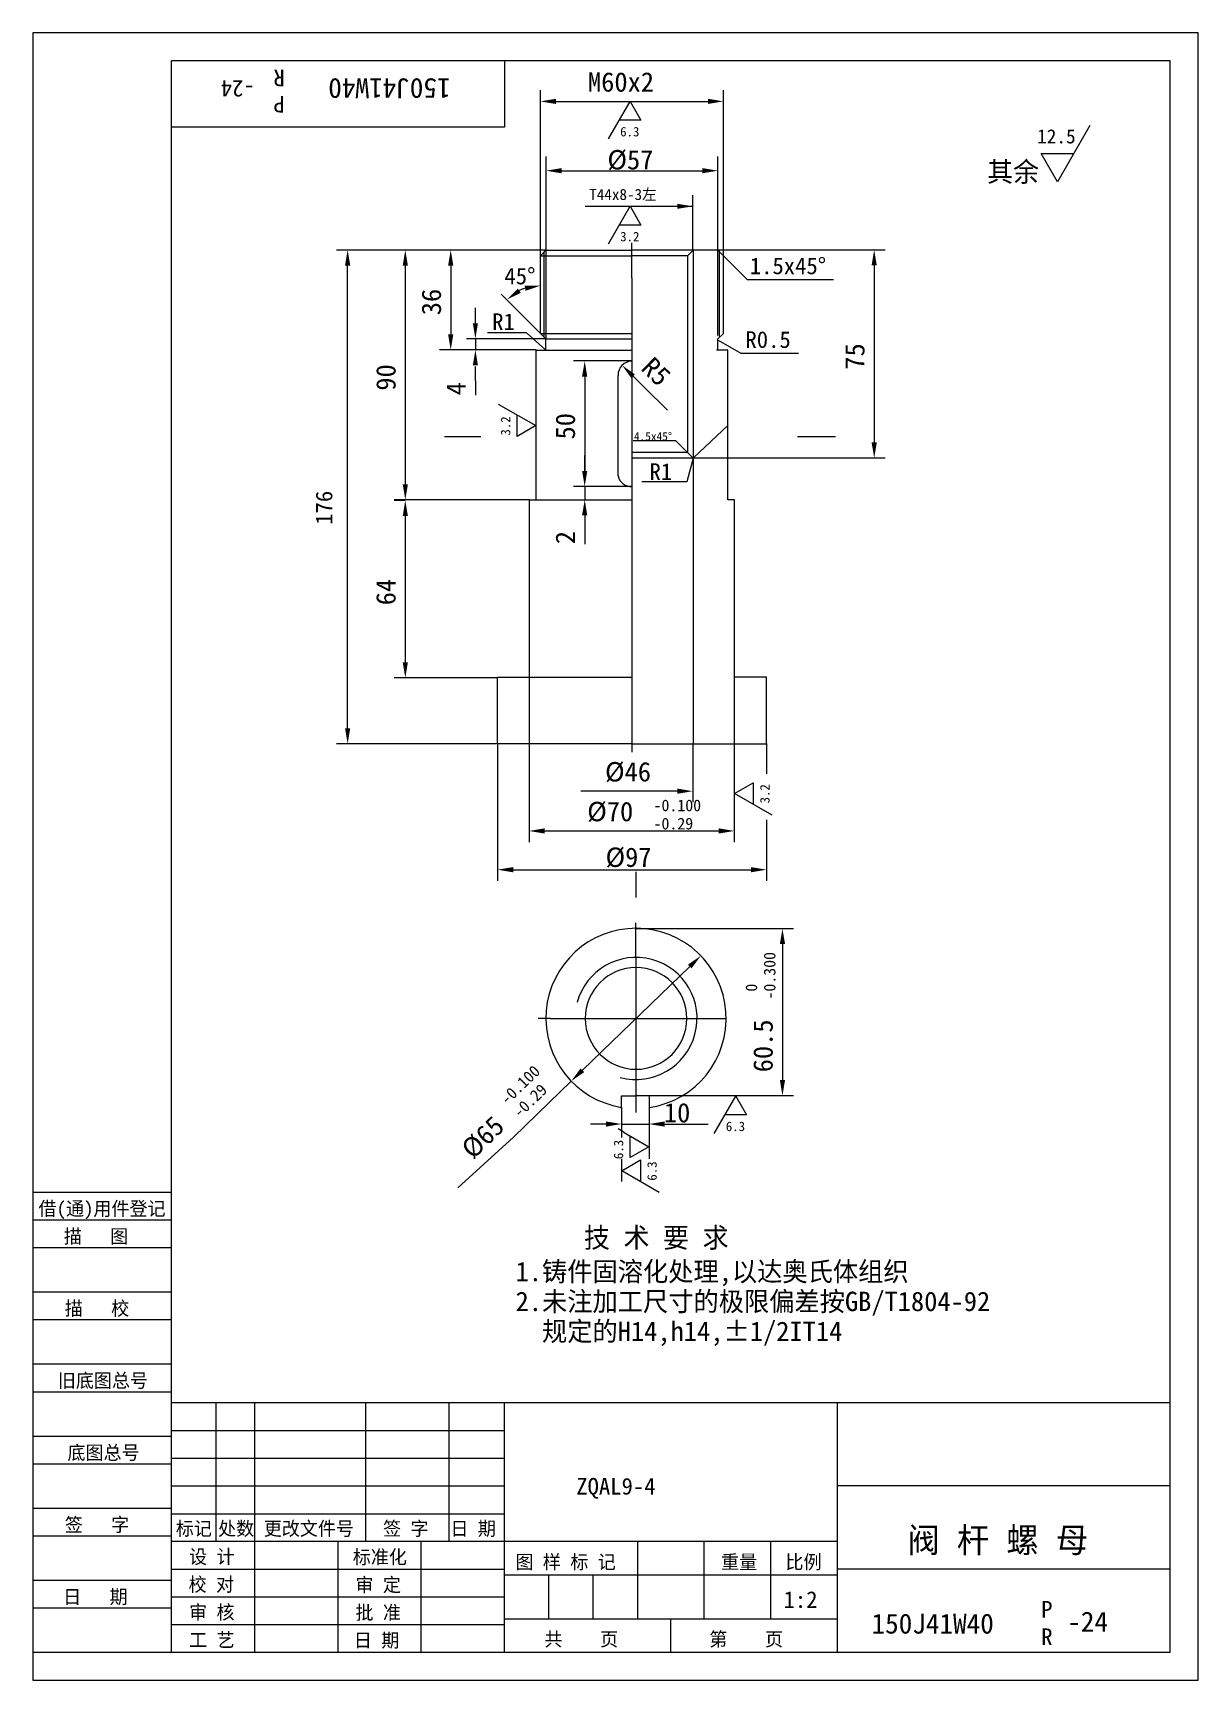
# Model space of a CAD drawing. Header units: metres. Extents: x 0 to 210, y 0 to 297.
import ezdxf

# ---------------------------------------------------------------- set-up
doc = ezdxf.new("R2010")
doc.units = ezdxf.units.M
for name, color, linetype in [('C', 6, 'Continuous'), ('D', 1, 'Continuous'), ('FL', 5, 'Continuous'), ('HA', 5, 'Continuous'), ('T', 7, 'Continuous'), ('TL', 4, 'Continuous')]:
    doc.layers.add(name, color=color, linetype=linetype)

# ---------------------------------------------------------------- blocks, each defined once
blk = doc.blocks.new('TUKUN4')
at = {"layer": 'FL'}
for p, q in [((0, 297), (0, 0)), ((210, 297), (0, 297)), ((210, 0), (210, 297)), ((0, 78), (25, 78)), ((0, 70), (25, 70)), ((0, 65), (25, 65)), ((0, 57), (25, 57)), ((0, 52), (25, 52)), ((33, 25), (33, 50)), ((40, 5), (40, 50)), ((60, 25), (60, 50)), ((75, 25), (75, 50)), ((25, 45), (85, 45)), ((0, 44), (25, 44)), ((0, 39), (25, 39)), ((25, 40), (85, 40)), ((25, 35), (85, 35)), ((0, 31), (25, 31)), ((25, 30), (85, 30)), ((0, 26), (25, 26)), ((70, 5), (70, 25)), ((0, 18), (25, 18)), ((25, 20), (85, 20)), ((25, 15), (85, 15)), ((0, 13), (25, 13)), ((25, 10), (85, 10)), ((0, 0), (210, 0))]:
    blk.add_line(p, q, dxfattribs=at)
at = {"layer": 'TL'}
for p, q in [((25, 5), (25, 292)), ((205, 292), (25, 292)), ((85, 292), (85, 280)), ((205, 5), (205, 292)), ((85, 280), (25, 280)), ((0, 88), (25, 88)), ((0, 83), (25, 83)), ((205, 50), (25, 50)), ((85, 5), (85, 50)), ((145, 5), (145, 50)), ((205, 35), (145, 35)), ((145, 25), (25, 25)), ((55, 5), (55, 25)), ((109, 11), (109, 25)), ((121, 11), (121, 25)), ((133, 11), (133, 25)), ((85, 19), (145, 19)), ((93, 11), (93, 19)), ((101, 11), (101, 19)), ((205, 20), (145, 20)), ((145, 11), (85, 11)), ((115, 5), (115, 11)), ((0, 5), (205, 5))]:
    blk.add_line(p, q, dxfattribs=at)
at = {"layer": 'T'}
for s, p in [('借(通)用件登记', (1, 83.76)), ('描   图', (5.56, 78.76)), ('描   校', (5.74, 65.76)), ('旧底图总号', (4.49, 52.76)), ('底图总号', (6.22, 39.76)), ('签   字', (5.74, 26.76)), ('标记', (25.75, 26.07)), ('处数', (33.38, 26.07)), ('更改文件号', (41.61, 26.07)), ('签 字', (63.1, 26.07)), ('日 期', (75.23, 26.07)), ('设 计', (28.14, 20.99)), ('标准化', (57.65, 20.93)), ('图 样 标 记', (86.95, 20.04)), ('重量', (124.03, 20.04)), ('比例', (135.64, 20.04)), ('校 对', (28.05, 15.99)), ('审 定', (58.13, 15.93)), ('日   期', (5.45, 13.76)), ('审 核', (28.14, 10.99)), ('批 准', (58.13, 10.93)), ('共    页', (92.18, 6.13)), ('第    页', (121.9, 6.13)), ('工 艺', (28.14, 5.99)), ('日 期', (57.84, 5.93))]:
    blk.add_text(s, height=2.5, dxfattribs=at).set_placement(p)

msp = doc.modelspace()

# ---------------------------------------------------------------- linework, layer by layer
at = {"layer": 'C'}
for p, q in [((107.97, 252.82), (107.97, 259.15)), ((107.97, 252.82), (107.97, 171.32)), ((107.97, 171.32), (107.97, 167.32)), ((108.72, 141.11), (108.72, 145.75)), ((108.67, 130.16), (108.67, 136.56)), ((108.67, 130.16), (108.67, 106.44)), ((93.25, 119.27), (91.07, 119.27)), ((93.25, 119.27), (124.88, 119.27)), ((108.67, 106.44), (108.67, 102.36))]:
    msp.add_line(p, q, dxfattribs=at)
at = {"layer": 'D'}
for p, q in [((91.47, 256.61), (91.47, 286.66)), ((124.45, 256.79), (124.45, 286.66)), ((94.27, 284.66), (121.65, 284.66)), ((103.72, 277.9), (107.62, 284.66)), ((107.62, 284.66), (109.57, 281.28)), ((109.57, 281.28), (105.67, 281.28)), ((190.49, 280.31), (184.64, 270.17)), ((92.49, 268.25), (92.49, 274.7)), ((123.43, 268.25), (123.43, 274.7)), ((181.71, 275.24), (187.57, 275.24)), ((184.64, 270.17), (181.71, 275.24)), ((95.29, 272.16), (120.63, 272.16)), ((92.49, 241.92), (92.49, 268.25)), ((118.95, 257.8), (118.95, 267.74)), ((123.43, 242.43), (123.43, 268.25)), ((99.54, 265.74), (118.95, 265.74)), ((103.72, 258.98), (107.62, 265.74)), ((107.62, 265.74), (109.57, 262.36)), ((109.57, 262.36), (105.67, 262.36)), ((65.11, 257.86), (54.72, 257.86)), ((73.3, 257.86), (65.11, 257.86)), ((92.46, 257.86), (73.3, 257.86)), ((92.14, 242.08), (92.14, 257.46)), ((119, 257.71), (119, 220.4)), ((123.5, 257.87), (153.63, 257.87)), ((123.77, 242.26), (123.77, 257.8)), ((124.47, 256.82), (128.71, 252.57)), ((56.72, 171.64), (56.72, 255.06)), ((67.11, 255.06), (67.11, 215.62)), ((75.3, 255.06), (75.3, 242.65)), ((128.71, 252.57), (138.12, 252.57)), ((138.12, 252.57), (144.31, 252.57)), ((151.63, 255.07), (151.63, 223.16)), ((91.47, 242.82), (84.4, 249.89)), ((79.75, 244.66), (79.75, 247.46)), ((81.36, 241.86), (78.13, 241.86)), ((79.75, 241.86), (79.75, 239.85)), ((92.46, 241.86), (81.36, 241.86)), ((88.96, 242.92), (81.91, 242.92)), ((92.39, 239.87), (88.96, 242.92)), ((123.5, 241.62), (127.62, 239.27)), ((81.36, 239.85), (73.3, 239.85)), ((90.69, 239.85), (81.36, 239.85)), ((107.87, 237.85), (97.45, 237.85)), ((127.62, 239.27), (133.82, 239.27)), ((133.82, 239.27), (137.96, 239.27)), ((79.75, 234.25), (79.75, 236.84)), ((99.45, 235.05), (99.45, 218.01)), ((108.18, 235.11), (110.18, 233.14)), ((79.75, 234.25), (79.75, 231.66)), ((110.18, 233.14), (114.4, 229)), ((83.88, 230.09), (90.64, 226.19)), ((87.26, 224.23), (87.26, 228.14)), ((90.64, 226.19), (87.26, 224.23)), ((115.85, 223.44), (108.19, 223.44)), ((117.97, 221.32), (115.85, 223.44)), ((99.45, 218.01), (99.45, 220.81)), ((118.97, 220.32), (117.84, 216.05)), ((118.89, 220.36), (153.63, 220.36)), ((107.87, 215.21), (97.45, 215.21)), ((99.45, 215.21), (99.45, 212.84)), ((117.84, 216.05), (109.75, 216.05)), ((89.47, 212.82), (65.11, 212.82)), ((67.11, 212.72), (65.11, 212.72)), ((67.11, 209.92), (67.11, 183.52)), ((99.45, 210.04), (99.45, 207.24)), ((99.45, 207.24), (99.45, 204.82)), ((83.56, 180.72), (65.11, 180.72)), ((89.41, 180.87), (89.41, 151.11)), ((126.4, 180.87), (126.4, 151.11)), ((83.56, 168.84), (54.72, 168.84)), ((83.76, 168.87), (83.76, 144.12)), ((118.93, 168.87), (118.93, 158.28)), ((132.22, 168.87), (132.22, 163.4)), ((126.45, 159.86), (129.83, 161.81)), ((129.83, 161.81), (129.83, 157.91)), ((116.13, 160.28), (98.77, 160.28)), ((133.21, 155.96), (126.45, 159.86)), ((132.22, 155.14), (132.22, 144.12)), ((92.21, 153.11), (123.6, 153.11)), ((86.56, 146.12), (129.42, 146.12)), ((108.57, 135.51), (137.09, 135.51)), ((135.09, 132.71), (135.09, 108.18)), ((99.04, 109.95), (118.37, 128.66)), ((97.02, 108), (93, 104.11)), ((93, 104.11), (86.59, 97.91)), ((111.21, 105.38), (137.09, 105.38)), ((122.77, 98.54), (126.67, 105.3)), ((126.67, 105.3), (128.62, 101.92)), ((106.09, 103.27), (106.09, 97.84)), ((111.04, 103.05), (111.04, 97.02)), ((128.62, 101.92), (124.72, 101.92)), ((103.29, 100.26), (100.49, 100.26)), ((106.54, 98.74), (105.48, 99.39)), ((106.09, 100.26), (111.04, 100.26)), ((106.54, 98.74), (111, 96.17)), ((107.62, 94.22), (107.62, 98.12)), ((113.84, 100.26), (116.64, 100.26)), ((116.64, 100.26), (121.73, 100.26)), ((86.59, 97.91), (76.56, 88.74)), ((111, 96.17), (107.62, 94.22)), ((111.04, 97.02), (111.04, 94)), ((106.09, 93.96), (106.09, 89.91)), ((106.12, 91.83), (109.5, 93.79)), ((109.5, 93.79), (109.5, 89.88)), ((112.88, 87.93), (106.12, 91.83))]:
    msp.add_line(p, q, dxfattribs=at)
msp.add_arc((91.47, 242.82), 8.61, 108.72, 116.28, dxfattribs=at)
for points in [[(94.27, 285.13), (94.27, 284.19), (91.47, 284.66)], [(121.65, 285.13), (121.65, 284.19), (124.45, 284.66)], [(95.29, 272.63), (95.29, 271.69), (92.49, 272.16)], [(120.63, 272.63), (120.63, 271.69), (123.43, 272.16)], [(116.15, 266.19), (118.95, 265.74), (116.15, 265.29)], [(56.25, 255.06), (57.19, 255.06), (56.72, 257.86)], [(66.65, 255.06), (67.58, 255.06), (67.11, 257.86)], [(74.83, 255.06), (75.77, 255.06), (75.3, 257.86)], [(151.16, 255.07), (152.1, 255.07), (151.63, 257.87)], [(87.93, 250.15), (87.39, 250.91), (85.38, 248.9)], [(88.63, 251.43), (88.78, 250.51), (91.47, 251.42)], [(79.28, 244.66), (80.21, 244.66), (79.75, 241.86)], [(74.83, 242.65), (75.77, 242.65), (75.3, 239.85)], [(79.28, 237.05), (80.21, 237.05), (79.75, 239.85)], [(98.98, 235.05), (99.91, 235.05), (99.45, 237.85)], [(107.85, 234.77), (108.51, 235.44), (106.18, 237.07)], [(151.16, 223.16), (152.1, 223.16), (151.63, 220.36)], [(98.98, 218.01), (99.91, 218.01), (99.45, 215.21)], [(98.98, 218.01), (99.91, 218.01), (99.45, 215.21)], [(66.65, 215.62), (67.58, 215.62), (67.11, 212.82)], [(66.65, 209.92), (67.58, 209.92), (67.11, 212.72)], [(98.98, 210.04), (99.91, 210.04), (99.45, 212.84)], [(66.65, 183.52), (67.58, 183.52), (67.11, 180.72)], [(56.25, 171.64), (57.19, 171.64), (56.72, 168.84)], [(116.13, 160.75), (116.13, 159.81), (118.93, 160.28)], [(92.21, 153.58), (92.21, 152.64), (89.41, 153.11)], [(123.6, 153.58), (123.6, 152.64), (126.4, 153.11)], [(86.56, 146.59), (86.56, 145.65), (83.76, 146.12)], [(129.42, 146.59), (129.42, 145.65), (132.22, 146.12)], [(134.63, 132.71), (135.56, 132.71), (135.09, 135.51)], [(118.69, 128.32), (118.05, 128.99), (120.38, 130.6)], [(99.36, 109.62), (98.71, 110.29), (97.02, 108)], [(134.63, 108.18), (135.56, 108.18), (135.09, 105.38)], [(103.29, 100.72), (103.29, 99.79), (106.09, 100.26)], [(113.84, 100.72), (113.84, 99.79), (111.04, 100.26)]]:
    msp.add_solid(points, dxfattribs=at)
at = {"layer": 'FL'}
msp.add_arc((108.7, 119.3), 11, 255, 165, dxfattribs=at)
at = {"layer": 'HA'}
msp.add_line((125.32, 226.25), (119.05, 220.36), dxfattribs=at)
at = {"layer": 'TL'}
for p, q in [((91.47, 256.82), (92.47, 257.82)), ((91.47, 256.82), (107.97, 256.82)), ((91.47, 242.82), (91.47, 256.82)), ((92.47, 257.82), (107.97, 257.82)), ((118.93, 257.82), (107.97, 257.82)), ((117.97, 256.82), (107.97, 256.82)), ((118.97, 257.82), (117.97, 256.82)), ((117.97, 256.82), (117.97, 221.32)), ((123.47, 257.82), (118.93, 257.82)), ((124.47, 256.82), (123.47, 257.82)), ((124.47, 242.82), (124.47, 256.82)), ((91.47, 242.82), (107.97, 242.82)), ((92.47, 241.82), (91.47, 242.82)), ((92.47, 239.82), (92.47, 241.82)), ((92.47, 241.82), (107.97, 241.82)), ((123.47, 241.82), (124.47, 242.82)), ((123.47, 239.82), (123.47, 241.82)), ((90.72, 212.82), (90.72, 239.82)), ((90.72, 239.82), (92.47, 239.82)), ((91.97, 239.82), (92.72, 239.82)), ((92.47, 239.82), (107.97, 239.82)), ((123.97, 239.82), (123.22, 239.82)), ((125.22, 239.82), (123.47, 239.82)), ((125.22, 212.82), (125.22, 239.82)), ((105.47, 217.11), (105.47, 235.25)), ((74.16, 224.24), (80.71, 224.24)), ((137.83, 224.24), (144.66, 224.24)), ((117.97, 221.32), (107.97, 221.32)), ((118.97, 220.32), (107.97, 220.32)), ((117.97, 221.32), (118.97, 220.32)), ((118.97, 220.32), (118.97, 168.82)), ((89.47, 180.82), (89.47, 212.82)), ((89.47, 212.82), (90.72, 212.82)), ((90.72, 212.82), (107.97, 212.82)), ((126.47, 212.82), (125.22, 212.82)), ((126.47, 180.82), (126.47, 212.82)), ((83.72, 168.82), (83.72, 180.82)), ((83.72, 180.82), (89.47, 180.82)), ((89.47, 180.82), (107.97, 180.82)), ((132.22, 180.82), (126.47, 180.82)), ((132.22, 168.82), (132.22, 180.82)), ((107.97, 168.82), (83.72, 168.82)), ((107.97, 168.82), (119.02, 168.82)), ((119.02, 168.82), (132.22, 168.82)), ((106.09, 105.32), (108.61, 105.32)), ((106.09, 103.07), (106.09, 105.32)), ((111.14, 105.32), (108.61, 105.32)), ((111.14, 103.07), (111.14, 105.32))]:
    msp.add_line(p, q, dxfattribs=at)
for points in [[(107.92, 237.81, 0.42), (105.47, 235.25, 0.42)], [(105.47, 217.11, 0.35), (107.94, 215.17, 0.35)], [(117.87, 119.3, 1), (99.54, 119.3, 1), (117.87, 119.3, 1)]]:
    msp.add_lwpolyline(points, format="xyb", dxfattribs=at)
msp.add_arc((108.7, 119.3), 16.25, 278.62, 260.74, dxfattribs=at)

# ---------------------------------------------------------------- block references
at = {"layer": 'D'}
msp.add_blockref('TUKUN4', (0, 0), dxfattribs=at)

# ---------------------------------------------------------------- texts
for s, height, rotation, p in [('-24', 3, 180, (39.99, 288.47)), ('R', 3, 180, (45.39, 290.38)), ('150J41W40', 3.6, 180, (75.27, 288.8)), ('P', 3, 180, (45.39, 285.65)), ('36', 3.5, 90, (73.55, 246.1)), ('75', 3.5, 90, (149.88, 236.28)), ('R5', 3.5, 315.54, (109.41, 236.36)), ('90', 3.5, 90, (65.36, 232.5)), ('4', 3.5, 90, (78, 231.66)), ('3.2', 1.7, 90, (86.03, 224.4)), ('50', 3.5, 90, (97.7, 223.7)), ('176', 3, 90, (53.96, 208.32)), ('2', 3.5, 90, (97.7, 204.82)), ('64', 3.5, 90, (65.36, 193.8)), ('3.2', 1.7, 90, (132.76, 158.08)), ('-0.300', 2.1, 90, (133.83, 122.71)), (' 0', 2.1, 90, (130.54, 122.71)), ('60.5', 3.5, 90, (133.34, 109.59)), ('-0.100', 2.1, 44.05, (85.45, 103.59)), ('-0.29', 2.1, 44.05, (87.74, 101.23)), ('%%c65', 3.5, 44.05, (79.29, 93.74)), ('6.3', 1.7, 90, (106.39, 93.93)), ('6.3', 1.7, 90, (112.43, 90.05))]:
    msp.add_text(s, height=height, rotation=rotation, dxfattribs=at).set_placement(p)
for s, height, p in [('M60x2', 3.5, (100.04, 286.41)), ('6.3', 1.7, (105.84, 278.35)), ('12.5', 2.55, (181, 277.08)), ('%%C57', 3.5, (103.54, 272.39)), ('其余', 3.6, (171.99, 270.17)), ('T44x8-3左', 2, (100.27, 266.88)), ('3.2', 1.7, (105.84, 259.43)), ('1.5x45%%d', 3, (129.21, 253.5)), ('45%%d', 3, (84.98, 251.67)), ('R1', 3, (82.77, 243.43)), ('R0.5', 3, (128.42, 240.21)), ('4.5x45%%d', 1.5, (108.32, 223.5)), ('R1', 3, (111.13, 216.4)), ('%%c46', 3.5, (103.11, 162.03)), ('%%c70', 3.5, (99.9, 154.86)), ('-0.100', 2.1, (111.86, 156.67)), ('-0.29', 2.1, (111.86, 153.38)), ('%%c97', 3.5, (103.2, 146.62)), ('10', 3.5, (113.72, 100.55)), ('6.3', 1.7, (124.89, 98.99)), ('技 术 要 求', 3.6, (99.31, 77.97)), ('1.铸件固溶化处理,以达奥氏体组织', 3.5, (86.99, 71.92)), ('2.未注加工尺寸的极限偏差按GB/T1804-92', 3.5, (86.99, 66.53)), ('  规定的H14,h14,%%P1/2IT14', 3.5, (86.99, 61.14)), ('ZQAL9-4', 3, (97.93, 33.45)), ('阀 杆 螺 母', 4.5, (157.61, 23)), ('1:2', 3, (135.29, 13.01)), ('150J41W40', 3.6, (151.15, 8.38)), ('P', 3, (181.73, 11.26)), ('-24', 3.6, (186.43, 8.73)), ('R', 3, (181.73, 6.32))]:
    msp.add_text(s, height=height, dxfattribs=at).set_placement(p)

doc.saveas('drawing.dxf')
